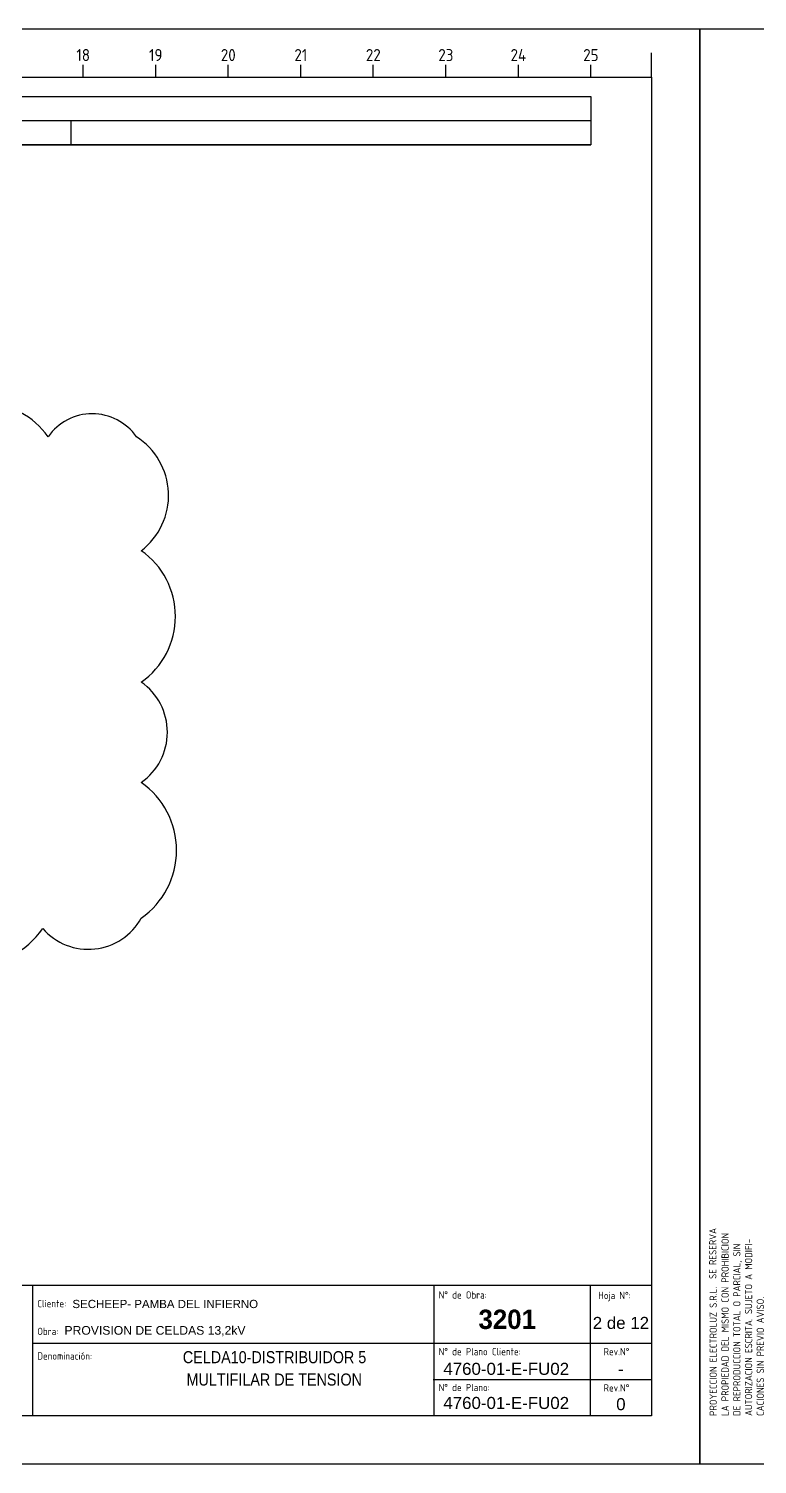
# Model space of a CAD drawing. Header units: millimetres. Extents: x 2272 to 7312, y -3839 to -3184.
# Drawn here: x 2972.7 to 3123.4, y -3492.6 to -3195.6 of the extents above; entities that cross this region are included whole.
import ezdxf
from ezdxf.enums import TextEntityAlignment as Align

# ---------------------------------------------------------------- set-up
doc = ezdxf.new("R2010")
doc.units = ezdxf.units.MM
doc.layers.add('COTAS', color=3, linetype='Continuous')
doc.layers.add('TEXTOS', color=3, linetype='Continuous')
doc.styles.add('ROMANS', font='isocp3.shx')
doc.styles.get("Standard").update_dxf_attribs({"font": 'arial.ttf'})
doc.styles.add('style1', font='arial.ttf', dxfattribs={"height": 1})
doc.styles.add('style2', font='romab___.ttf', dxfattribs={"height": 1})

# ---------------------------------------------------------------- blocks, each defined once
blk = doc.blocks.new('A3-Funcional')
at = {"color": 1, "linetype": 'Continuous'}
for p, q in [((25, 287), (410, 287)), ((410, 287), (410, 10)), ((410, 37), (25, 37)), ((282, 37), (282, 10)), ((365, 37), (365, 10)), ((410, 10), (25, 10))]:
    blk.add_line(p, q, dxfattribs=at)
at = {"color": 1}
blk.add_line((365, 37), (365, 10), dxfattribs=at)
at = {"color": 7}
for p, q in [((397.38, 37), (397.38, 25)), ((365, 25), (282, 25)), ((409.88, 25), (364.88, 25)), ((397.38, 25), (397.38, 10)), ((409.88, 17.5), (364.88, 17.5))]:
    blk.add_line(p, q, dxfattribs=at)
at = {"color": 11}
blk.add_lwpolyline([(0, 0), (0, 297), (420, 297), (420, 0)], close=True, dxfattribs=at)
at = {"layer": 'TEXTOS', "color": 3}
for p, q in [((410, 287), (410, 292)), ((292.5, 287), (292.5, 289.5)), ((307.5, 287), (307.5, 289.5)), ((322.5, 287), (322.5, 289.5)), ((337.5, 287), (337.5, 289.5)), ((352.5, 287), (352.5, 289.5)), ((367.5, 287), (367.5, 289.5)), ((382.5, 287), (382.5, 289.5)), ((397.5, 287), (397.5, 289.5))]:
    blk.add_line(p, q, dxfattribs=at)
at = {"layer": 'TEXTOS', "color": 1, "linetype": 'Continuous'}
blk.add_line((282, 37), (282, 10), dxfattribs=at)
at = {"layer": 'TEXTOS', "color": 3, "style": 'ROMANS'}
for s, p in [('18', (292.5, 290.3)), ('19', (307.5, 290.3)), ('20', (322.5, 290.3)), ('21', (337.5, 290.3)), ('22', (352.5, 290.3)), ('23', (367.5, 290.3)), ('24', (382.5, 290.3)), ('25', (397.5, 290.3))]:
    blk.add_text(s, height=2.5, dxfattribs=at).set_placement(p, align=Align.CENTER)
at = {"layer": 'TEXTOS', "color": 3, "linetype": 'Continuous', "style": 'ROMANS'}
for s, p in [('SE RESERVA', (3.45, 38.34)), ('LA PROPIEDAD DEL MISMO CON PROHIBICION', (6, 10.01)), ('DE REPRODUCCION TOTAL O PARCIAL, SIN', (8.43, 10.01)), ('AUTORIZACION ESCRITA. SUJETO A MODIFI-', (10.86, 10.01)), ('PROYECCION ELECTROLUZ S.R.L.', (3.54, 10.01)), ('CACIONES SIN PREVIO AVISO.', (13.29, 10.01))]:
    blk.add_text(s, height=1.5, rotation=90, dxfattribs=at).set_placement(p)
at = {"layer": 'TEXTOS', "color": 4, "linetype": 'Continuous', "style": 'ROMANS'}
for s, p in [('N° de Obra:', (366.01, 34.29)), ('Hoja N°:', (399.01, 34.19)), ('Cliente:', (283.01, 32.5)), ('Obra:', (283.01, 26.75)), ('N° de Plano Cliente:', (366.01, 22.56)), ('Rev.N°', (400.12, 22.56)), ('Denominación:', (283.01, 21.66)), ('N° de Plano:', (366.01, 15.14)), ('Rev.N°', (400.12, 15.06))]:
    blk.add_text(s, height=1.5, dxfattribs=at).set_placement(p)
at = {"layer": 'TEXTOS', "color": 7, "linetype": 'Continuous', "style": 'style2', "width": 0.8}
blk.add_attdef('CLIENTE', (295.02, 31.81), '', height=3.5, dxfattribs=at)
at = {"layer": 'TEXTOS', "color": 7, "style": 'style2'}
blk.add_attdef('NºOBRA', text='', height=4, dxfattribs=at).set_placement((380.19, 28), align=Align.CENTER)
at = {"layer": 'TEXTOS', "color": 7, "linetype": 'Continuous', "style": 'style1'}
for tag, p in [('0/0', (403.7, 28)), ('1088-01MP01', (379.98, 18.5)), ('REVCLIENTE', (403.7, 18.5)), ('1088-01MP01', (379.98, 11.43)), ('REV', (403.7, 11.19))]:
    blk.add_attdef(tag, text='', height=2.5, dxfattribs=at).set_placement(p, align=Align.CENTER)
at = {"layer": 'TEXTOS', "style": 'ROMANS'}
for tag, p in [('04/01/01', (204.48, 27.37)), ('NAMEDIB', (224.48, 27.33)), ('FECHREV', (204.48, 20.11)), ('NAMEREV', (224.48, 20.1)), ('FECHAPR', (204.48, 12.61)), ('NAMEAPR', (224.48, 12.6))]:
    blk.add_attdef(tag, text='', height=2, dxfattribs=at).set_placement(p, align=Align.CENTER)
at = {"layer": 'TEXTOS', "color": 7, "style": 'style1'}
blk.add_attdef('OBRA', (295.02, 26.8), '', height=2.5, dxfattribs=at)
at = {"layer": 'TEXTOS', "color": 7, "style": 'style1', "width": 0.85}
for tag, p in [('DESCRIPCION1', (332.01, 20.37)), ('DESCRIPCION2', (332.01, 16.29)), ('DESCRIPCION3', (332.01, 12.18))]:
    blk.add_attdef(tag, text='', height=2.5, dxfattribs=at).set_placement(p, align=Align.CENTER)

msp = doc.modelspace()

# ---------------------------------------------------------------- linework, layer by layer
msp.add_lwpolyline([(2902.42, -3279.94, 0.520567), (2902.42, -3309.98, 0.520567), (2902.42, -3326.33, 0.520567), (2902.42, -3353.35, 0.520567), (2904.77, -3381.69, 0.520567), (2930.21, -3381.7, 0.520567), (2946.06, -3381.71, 0.520567), (2975.64, -3381.72, 0.520567), (2996, -3379.57, 0.520567), (2996, -3351.5, 0.520567), (2996, -3330.73, 0.520567), (2996, -3303.55, 0.520567), (2995, -3279.98, 0.520567), (2976.73, -3279.97, 0.520567), (2950.56, -3279.96, 0.520567), (2931.52, -3279.95, 0.520567), (2914.65, -3279.94, 0.520567)], format="xyb", close=True)
at = {"layer": 'COTAS'}
for p, q in [((2729, -3214.56), (3089, -3214.56)), ((2981.5, -3219.56), (2981.5, -3214.56)), ((2729, -3219.56), (3089, -3219.56))]:
    msp.add_line(p, q, dxfattribs=at)
msp.add_lwpolyline([(2729, -3209.56), (3089, -3209.56), (3089, -3219.56), (2729, -3219.56)], close=True, dxfattribs=at)

# ---------------------------------------------------------------- block references
ref = msp.add_blockref('A3-Funcional', (2691.5, -3492.56))
ref.add_attrib('DESCRIPCION2', 'CELDA10-DISTRIBUIDOR 5', dxfattribs={"layer": 'TEXTOS', "color": 7, "height": 2.5, "style": 'style1', "width": 0.85}).set_placement((3023.57, -3471.65), align=Align.CENTER)
ref.add_attrib('DESCRIPCION1', 'MULTIFILAR DE TENSION', dxfattribs={"layer": 'TEXTOS', "color": 7, "height": 2.5, "style": 'style1', "width": 0.85}).set_placement((3023.51, -3476.27), align=Align.CENTER)
ref.add_attrib('CLIENTE', 'SECHEEP- PAMBA DEL INFIERNO', dxfattribs={"layer": 'TEXTOS', "color": 7, "linetype": 'Continuous', "height": 1.7}).set_placement((2981.77, -3460.75), align=Align.BOTTOM_LEFT)
ref.add_attrib('OBRA', 'PROVISION DE CELDAS 13,2kV', dxfattribs={"layer": 'TEXTOS', "color": 7, "height": 1.8}).set_placement((2980.12, -3466.29), align=Align.BOTTOM_LEFT)
ref.add_attrib('REV', '0', dxfattribs={"layer": 'TEXTOS', "color": 7, "linetype": 'Continuous', "height": 2.5, "style": 'style1'}).set_placement((3095.2, -3481.37), align=Align.CENTER)
ref.add_attrib('NºOBRA', '3201', dxfattribs={"layer": 'TEXTOS', "color": 7, "height": 4, "style": 'style2'}).set_placement((3071.69, -3464.56), align=Align.CENTER)
ref.add_attrib('1088-01MP01', '4760-01-E-FU02', dxfattribs={"layer": 'TEXTOS', "color": 7, "linetype": 'Continuous', "height": 2.5, "style": 'style1'}).set_placement((3071.48, -3481.12), align=Align.CENTER)
ref.add_attrib('1088-01MP01', '4760-01-E-FU02', dxfattribs={"layer": 'TEXTOS', "color": 7, "linetype": 'Continuous', "height": 2.5, "style": 'style1'}).set_placement((3071.48, -3474.06), align=Align.CENTER)
ref.add_attrib('0/0', '2 de 12', dxfattribs={"layer": 'TEXTOS', "color": 7, "linetype": 'Continuous', "height": 2.5, "style": 'style1'}).set_placement((3095.2, -3464.56), align=Align.CENTER)
ref.add_attrib('REVCLIENTE', '-', dxfattribs={"layer": 'TEXTOS', "color": 7, "linetype": 'Continuous', "height": 2.5, "style": 'style1'}).set_placement((3095.2, -3474.06), align=Align.CENTER)
msp.add_blockref('A3-Funcional', (3111.5, -3492.56))

doc.saveas('drawing.dxf')
